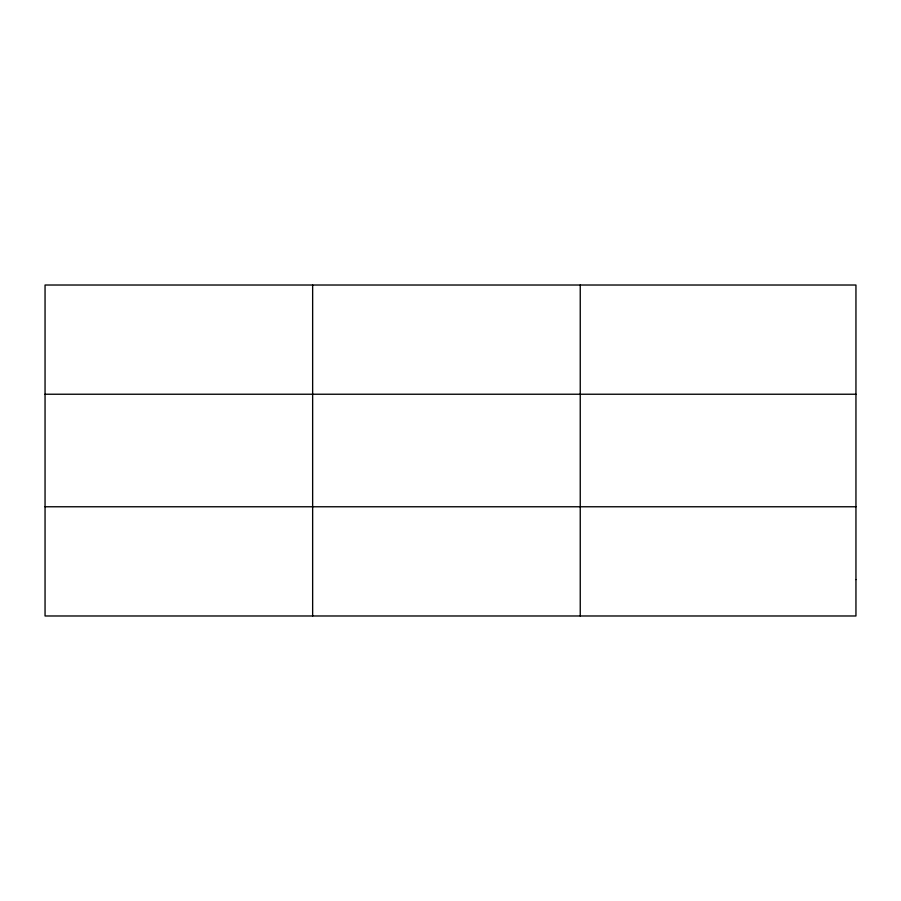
<?xml version="1.0" encoding="UTF-8"?>
<svg xmlns="http://www.w3.org/2000/svg" width="901" height="901" viewBox="0 0 901 901"><rect width="100%" height="100%" fill="white"/><g stroke="black" fill="none" stroke-linecap="round" stroke-linejoin="round"><path stroke-width="1.35" d="M312.647 615.98L312.647 285.02M580.244 615.98L580.244 285.02M45.05 394.233L855.95 394.233M45.05 506.767L855.95 506.767M855.95 579.568L855.95 615.98L45.05 615.98L45.05 285.02L855.95 285.02L855.95 579.568"/></g></svg>
